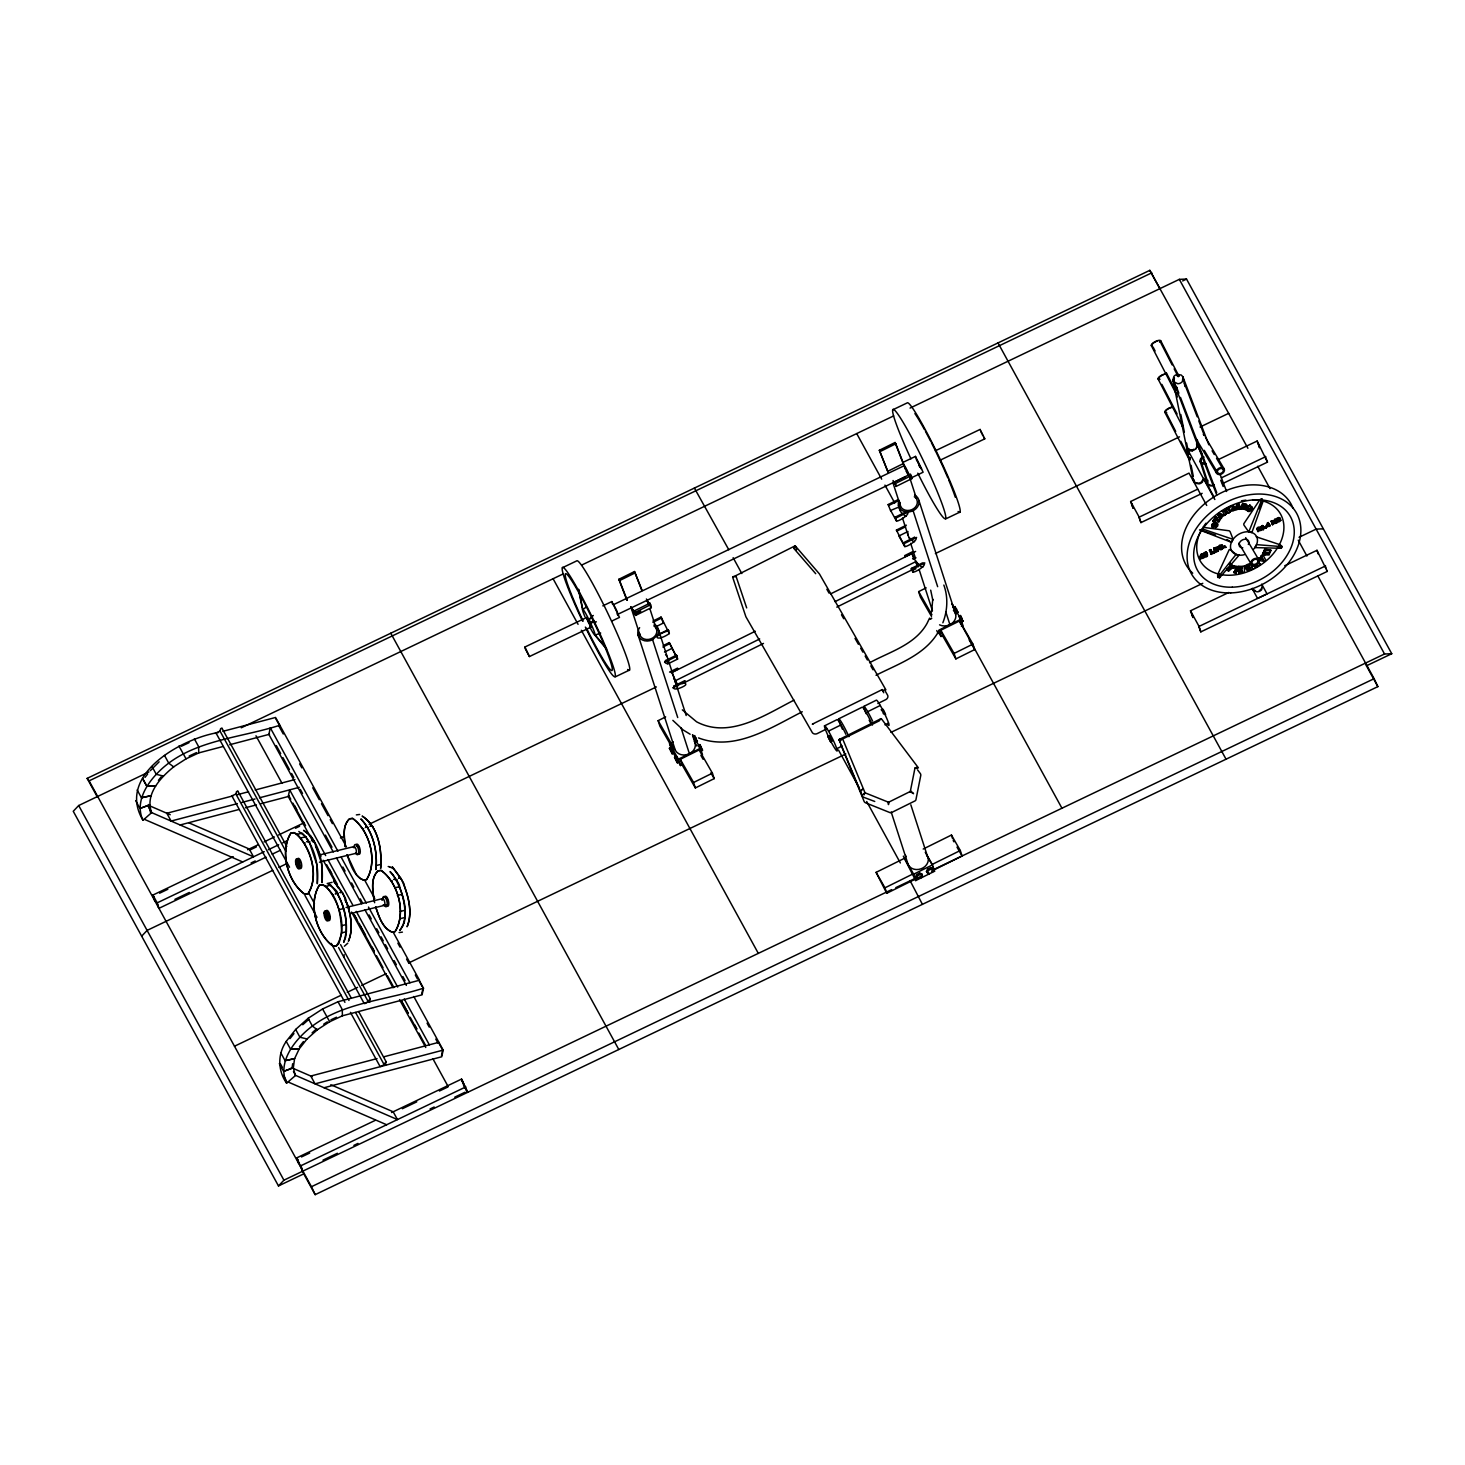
<?xml version="1.0" encoding="UTF-8"?>
<svg xmlns="http://www.w3.org/2000/svg" width="1465" height="1465" viewBox="0 0 1465 1465"><rect width="100%" height="100%" fill="white"/><g stroke="black" fill="none" stroke-linecap="round" stroke-linejoin="round"><path stroke-width="1.5" d="M1203.589 478.396L1202.545 481.875A5.146 4.322 -17.9 0 1 1199.084 483.871L1195.22 483.23L1193.224 480.319L1172.879 379.856L1173.923 376.395A5.146 4.322 -17.9 0 1 1177.384 374.399L1181.248 375.04L1182.896 376.816L1208.808 444.774M1193.224 480.319L1193.224 479.11M1196.868 445.159L1196.557 447.832M1196.923 446.642L1196.923 445.452M589.736 625.024L590.981 626.983L586.549 617.552L524.818 647.054L525.276 648.739L529.414 656.558L590.963 627.13M529.414 656.558L524.983 647.109M586.549 617.552L587.447 620.281M612.26 620.83L619.494 617.388L611.857 601.547L612.608 604.367M617.516 613.78L617.516 612.535M902.825 462.446L910.461 478.268L923.115 472.224L915.479 456.402L902.825 462.446L905.169 468.983M907.531 473.103C912.31 479.824 900.92 457.812 905.755 469.532M915.479 456.402L915.735 457.812M939.962 460.285L984.846 438.822L980.415 430.179M899.107 501.469L899.125 500.371L888.724 505.517L888.175 504.546L898.118 499.62M222.094 728.453L220.666 728.563L220.025 731.09L285.895 851.348M237.953 791.393L236.543 791.521L235.902 794.03L348.981 1000.485M1217.763 550.162L1216.042 550.346L1218.367 551.005L1215.474 552.378L1213.679 548.221L1217.635 546.83L1218.367 551.005M883.194 691.572C880.795 686.059 883.633 692.451 883.706 692.744M1238.474 570.91L1242.265 571.149L1238.474 570.91L1238.877 572.907L1244.316 572.064L1244.884 566.296L1238.804 566.369L1239.152 568.585L1242.76 568.017L1239.445 569.555L1238.969 568.75L1242.576 569.006M1242.265 571.149L1239.353 570.819L1238.969 568.75M1238.877 572.907L1238.969 571.716M1239.353 570.819L1239.445 569.555M1241.771 570.325L1238.877 570.013M1247.411 566.222L1249.608 565.893L1248.18 567.688M1221.755 547.306L1218.898 548.295L1219.393 549.119A1.941 1.428 -31 0 0 1221.682 549.448L1223.513 547.69L1221.975 545.914A7.838 5.768 -31 0 1 1220.437 546.39L1222.359 545.181L1220.931 547.232A7.838 5.768 -31 0 0 1222.359 546.756L1223.44 547.159M1279.494 520.203C1276.436 524.177 1276.546 515.076 1279.494 520.203L1278.029 519.361L1279.952 518.427L1278.231 519.892M1206.061 555.162L1206.446 556.077L1204.944 554.374M1205.329 555.473L1203.974 555.894C1204.395 557.762 1206.537 557.176 1207.416 556.096C1208.332 551.078 1203.772 557.579 1206.281 551.737L1203.552 553.038L1204.212 555.784L1206.556 555.162M1239.152 568.585L1238.804 566.369M1257.922 529.671A2.307 1.703 -31 0 0 1257.611 531.099L1261.09 530.367L1257.904 528.023M1262.39 526.136L1263.251 528.609L1261.823 528.114L1262.922 527.675L1262.39 526.136L1260.321 527.125L1262.574 525.459L1263.691 527.748L1260.816 528.407M1264.716 552.323L1266.822 552.14L1266.163 553.514L1265.156 553.532L1265.229 551.188M173.914 766.689C160.692 777.384 144.705 794.195 151.646 812.617L142.966 820.29C115.845 774.875 181.66 738.415 218.505 732.482M142.966 820.29C135.293 803.754 144.962 786.375 156.279 774.326C188.069 740.008 238.026 738.745 279.833 725.267M330.815 1084.723L393.169 1111.789L397.454 1119.59L295.6 1075.402L286.609 1083.184C277.672 1070.75 277.489 1053.939 286.279 1041.34M286.609 1083.184C278.936 1066.667 288.605 1049.288 299.94 1037.238C331.731 1002.921 381.687 1001.639 423.495 988.179L419.21 980.378M292.158 1067.417L292.652 1063.718M341.638 932.894L339.001 943.332L336.492 945.859L333.397 946.317C316.11 934.176 307.943 903.282 319.37 885.135L322.465 884.677C338.25 894.071 341.199 915.973 341.638 932.894L346.381 931.74C346.802 918.756 343.689 905.718 337.774 894.181C339.074 890.097 321.513 880.099 330.687 885.171C344.147 899.803 350.263 923.335 343.689 942.325M345.502 937.765L346.381 931.74M375.882 869.478C377.915 851.898 373.081 831.589 360.884 818.953C373.392 832.028 377.824 851.916 375.882 869.551M380.625 868.324C382.109 850.194 378.538 826.571 362.148 816.078C378.538 826.626 382.164 850.231 380.625 868.397M374.637 902.715C372.897 892.478 369.821 878.945 378.043 870.814L381.156 870.43C398.315 882.699 406.501 913.464 395.074 931.612L391.979 932.07C382.182 927.876 378.941 916.211 375.681 907M404.084 923.518C406.501 911.138 403.772 898.356 399.505 886.691C400.586 882.736 383.299 864.35 392.986 874.678C402.399 890.281 411.354 914.215 399.817 930.458L403.498 924.983M842.155 738.854L839.756 738.763L839.262 740.301L862.427 796.136A3.882 3.26 -17.9 0 0 863.782 797.326L874.752 801.465M1243.986 508.172L1243.529 506.908L1244.133 509.326L1245.781 509.564A4.523 3.333 -31 0 0 1245.451 507.403L1245.012 506.652A2.051 1.52 -31 0 0 1246.587 505.553L1246.312 504.088L1242.686 503.502L1240.947 509.051L1242.613 509.252L1242.888 506.579M931.612 611.876L932.747 599.258L932.802 600.229L930.696 590.157M1242.082 568.2L1242.265 567.193M1259.259 529.03L1259.277 528.92A2.674 1.959 -31 0 1 1259.625 528.444L1259.094 527.07A2.527 1.85 -31 0 0 1257.153 527.876L1257.355 529.836L1259.277 528.828M914.966 768.1L910.186 792.089A3.974 1.868 17.5 0 1 913.556 793.7L910.937 791.155L888.01 802.527L888.486 804.578A3.974 1.392 -72.6 0 1 889.108 802.472L865.009 792.785L842.686 738.964L879.366 720.798M1257.355 529.836L1257.684 528.297M343.744 956.938L344.202 954.722M364.822 1003.617L368.246 1001.675L370.004 998.654L369.601 1002.353M380.699 1066.557L384.123 1064.616L385.881 1061.612L385.478 1065.311M421.828 993.618L423.019 988.069M423.495 988.179L422.085 994.827L342.389 1015.794L329.698 1021.746L317.301 1029.767L312.411 1026.123L308.144 1018.322L322.593 1008.964L338.012 1001.749L419.503 980.231L393.316 932.436M441.514 1055.551L442.686 1050.02L439.115 1043.52M413.789 996.493L443.163 1050.112L441.752 1056.759L324.058 1087.744M1212.727 525.221L1213.954 525.239L1213.954 523.847L1212.141 523.994A2.491 1.85 -31 0 0 1211.701 525.276A4.45 3.278 -31 0 0 1212.324 526.942L1214.87 526.997A4.633 3.406 -31 0 0 1215.675 525.184C1217.342 525.752 1216.005 524.818 1215.254 524.36M667.765 663.938L677.581 659.085L677.031 656.137L676.482 655.166L665.769 660.459C662.29 662.29 669.194 665.788 668.26 661.924M915.973 557.835L912.567 558.824M901.909 513.116A10.548 8.845 -17.9 0 1 899.492 506.78L890.647 510.461L896.47 521.027C898.649 521.76 913.025 512.658 906.066 511.816L895.371 517.108L895.811 519.471M906.359 525.166L896.415 530.092L904.729 546.555C906.908 547.287 921.265 538.186 914.325 537.344L903.612 542.654L904.052 544.998L898.887 535.989L907.934 531.502M910.992 568.658L912.97 572.082C915.149 572.815 929.524 563.714 922.565 562.871L911.871 568.182L912.31 570.544L915.991 568.713M839.262 739.587L839.225 740.1A3.956 2.161 -17.8 0 1 839.72 738.983L839.885 738.781M1219.539 577.814L1239.189 555.07L1236.112 554.374L1230.508 549.869A2.069 1.428 84.5 0 0 1229.208 549.65L1218.074 573.731A4.468 3.058 84.5 0 0 1217.8 577.338L1219.558 577.741A4.468 1.483 -63.4 0 1 1220.73 575.086M879.549 720.341L880.85 718.949M942.856 622.79C947.525 610.832 948.295 597.189 943.845 585.066M1215.309 525.386L1215.767 527.528L1217.488 526.338A4.487 3.296 -31 0 0 1217.854 524.781A2.802 2.069 -31 0 0 1217.122 523.426L1215.492 523.518A2.143 1.575 -31 0 0 1214.375 524.8L1213.331 526.393L1213.954 523.847M1263.123 501.231L1251.842 532.619L1248.766 531.923L1244.225 525.514A2.069 1.593 -82.6 0 1 1243.803 523.774L1259.46 500.334A4.468 3.424 -82.6 0 1 1261.438 498.851M1174.344 377.933L1174.143 381.632M1199.505 529.909L1231.479 542.343L1233.145 539.395L1230.307 532.18A2.069 1.373 36.6 0 0 1229.135 530.788L1203.021 527.308M343.744 942.178L344.916 939.23M348.487 941.024C354.677 925.477 349.384 907.714 342.645 893.192A2.692 1.428 -28.5 0 0 342.499 892.716M793.829 547.764L795.349 546.006L819.448 573.95L885.922 689.887M839.482 739.239L839.244 740.21M841.075 745.172L864.112 801.428A3.882 3.26 -17.9 0 0 865.559 802.802L889.988 812.617A2.088 1.758 -17.9 0 0 891.581 812.526L914.966 800.934A2.088 1.758 -17.9 0 0 915.9 799.89L920.771 775.443A3.882 3.26 -17.9 0 0 920.35 773.575L917.621 769.949M1248.766 531.923L1262.152 498.741M348.432 941.171C354.127 927.931 350.117 912.787 345.667 899.766C347.26 897.001 320.066 863.599 342.645 893.192M1256.183 536.794L1279.256 544.467L1278.634 546.006A46.514 34.263 -31 0 0 1263.068 500.975M1240.947 509.051L1238.822 503.978L1237.009 504.381L1234.72 509.307L1236.826 509.692L1236.716 508.19L1238.511 507.916L1239.134 509.344L1240.947 509.051L1242.686 503.502M1237.174 507.11L1237.888 505.443L1238.712 507.696L1237.174 507.11L1238.712 507.696M1236.826 509.692L1236.716 508.19M1237.614 507.861L1238.346 506.194M1202.637 480.007L1201.52 481.82A4.285 3.589 -17.9 0 1 1198.462 483.194L1196.282 482.846M1259.058 508.74L1261.658 502.953M921.76 873.891L921.43 877.535L921.76 873.891L919.672 873.085L916.541 874.642L915.479 877.004L918.299 879.092L917.566 877.81M916.211 878.286L917.273 875.942L920.423 874.385L922.492 875.191M926.466 871.565L929.286 873.653L926.466 871.565L927.528 869.203L930.66 867.646L933.48 869.734L932.418 872.096L931.685 870.814M927.198 872.847L928.261 870.503L931.392 868.946L933.48 869.734M1263.05 552.891L1264.753 549.21L1270.668 549.961L1269.148 554.96L1266.328 554.631A1.886 1.392 -31 0 1 1263.544 553.715L1263.05 552.891A1.886 1.392 -31 0 0 1264.844 554.539M1263.544 553.715L1264.753 549.21M1269.038 553.514L1270.668 549.961M1282.186 546.646L1281.252 548.295L1254.809 547.599L1256.476 544.65L1282.186 546.646A4.468 2.491 46.9 0 0 1279.256 544.467M1235.16 510.04L1237.449 505.132L1239.262 504.711M1268.067 524.543L1266.987 525.184L1267.628 523.829L1268.745 526.027L1266.767 526.979L1267.372 522.877L1269.313 525.001M1268.617 523.188L1266.09 525.587M905.553 512.933L906.066 511.816M913.794 538.461L914.325 537.344M1201.758 555.968L1200.934 557.707L1202.197 557.103L1201.263 555.143L1201.703 556.279M929.597 618.102L927.015 623.467C915.094 644.875 889.64 651.815 869.569 662.729M1200.366 558.898L1199.542 557.194L1201.007 554.191L1202.49 554.521L1200.366 558.898L1203.809 557.982L1203.278 555.565M1236.057 573.053L1238.365 566.589L1233.548 565.801L1232.834 567.211L1236.295 568.53L1234.171 572.76L1236.057 573.053L1238.365 566.589M1233.329 568.017L1233.548 565.801M1234.171 572.76L1235.819 567.706L1236.295 568.53M1274.349 521.943L1274.99 519.288L1274.349 521.943L1276.857 522.804L1275.466 523.463L1273.451 522.071L1272.627 524.745L1271.089 521.174L1272.206 520.643L1273.012 522.364L1275.429 520.002M1243.364 505.663L1244.719 504.894L1243.364 505.663L1245.342 506.157L1243.858 504.766M1273.891 522.785L1272.206 524.031M639.619 627.643A10.548 8.845 -17.9 0 0 640.223 638.52A10.548 8.845 -17.9 0 0 652.603 639.747L657.529 634.931L668.223 629.639L669.34 633.558C656.595 642.457 649.984 636.341 668.791 630.609M674.028 686.005C670.732 692.322 684.448 687.048 685.821 684.613L684.723 680.694L674.028 686.005L674.834 686.444M1261.566 588.216L1261.035 589.131A4.285 3.608 -17.9 0 1 1259.314 590.523M1217.177 549.54L1216.884 548.569L1215.547 549.521L1217.488 550.529M1274.99 519.288L1272.591 521.65L1272.206 520.643M1255.945 564.703L1257.886 564.849L1256.347 564.41M1195.88 448.913L1196.502 447.539M1246.312 567.706A2.197 1.612 -31 0 0 1246.807 567.706L1247.429 570.746L1252.63 569.098L1250.927 563.128L1247.026 564.629A2.784 2.051 -31 0 0 1245.378 565.911L1245.14 566.79M1251.421 563.952L1247.521 565.453A2.784 2.051 -31 0 0 1245.854 566.735L1245.726 567.871A2.197 1.612 -31 0 0 1247.301 568.53M938.882 630.957C925.843 654.654 898.613 663.718 876.015 675.237M1249.608 565.893L1247.905 566.589L1248.711 567.376M1214.412 522.236L1212.727 521.064L1215.62 516.797L1217.305 517.969L1216.444 519.233L1219.814 520.368L1218.807 521.851L1214.979 519.983L1214.412 522.236L1215.437 520.734M1213.167 521.815L1215.62 516.797M1216.444 519.233L1216.866 517.218M1215.987 518.5L1219.374 519.617L1218.807 521.851M1203.314 526.887L1205.988 523.188M669.395 748.322L671.19 747.242L673.699 752.973L672.124 753.761L669.395 748.322L671.19 747.242M672.124 753.761L673.918 752.68M674.559 757.332L676.372 756.27L678.863 762.001L677.288 762.771L675.823 760.207L674.559 757.332L676.372 756.27M677.288 762.771L679.082 761.708M697.23 741.327L694.74 735.577L693.165 736.364L695.893 741.803L697.468 741.034M702.394 750.336L699.904 744.605L702.394 750.336L700.838 751.106M881.985 689.704L812.306 724.168L813.441 723.692M955.015 606.821L957.744 612.26L955.015 606.821L953.44 607.609M938.04 633.429L939.596 632.66L938.04 633.429L936.776 630.573M962.908 621.288L960.417 615.556L962.908 621.288L961.351 622.057M1216.481 548.185L1215.309 548.771M144.98 777.421L147.635 774.051M150.291 770.682L159.117 761.837M158.421 780.369L161.095 776.963M308.144 1018.322L295.674 1029.437L286.224 1041.377L290.564 1049.16L299.116 1049.013L307.046 1038.96L317.575 1029.584M289.96 1038.648L293.952 1033.594M299.373 1046.688L303.42 1041.578M1217.818 577.411L1236.112 554.374M1218.074 549.979L1217.635 547.892M794.964 545.914L732.665 577.247L745.886 616.747L812.361 732.683A3.956 3.315 -17.9 0 0 816.976 733.709L827.066 728.709M148.954 771.927L78.689 805.53L73.25 811.28L278.478 1185.936L303.768 1173.85L296.846 1157.826L375.095 1120.432M141.666 936.172L147.104 930.403L272.746 870.338M278.478 1185.936L283.917 1180.186L891.672 889.621M1257.245 559.374L1258.783 557.762L1260.285 558.806L1262.519 554.063L1265.595 559.813L1264.057 561.406L1257.739 560.179A3.241 2.344 -30.7 0 0 1252.575 560.912A3.241 2.344 -30.7 0 0 1254.571 564.428A3.241 2.344 -30.7 0 0 1257.757 560.234L1260.285 558.806M1222.543 516.339L1220.253 519.452L1217.8 514.691L1219.1 513.336L1224.667 515.314L1220.693 516.87L1219.484 514.691M1220.253 519.452L1218.257 515.424L1219.558 514.087L1224.667 515.314M1261.127 558.33L1262.043 557.378L1261.621 559.136L1261.127 558.33L1263.416 559.777L1261.621 559.136M1259.79 557.982L1261.457 556.26M1261.457 556.462L1262.995 554.869M1219.814 518.72L1221.023 517.493M1217.964 548.899L1217.763 547.525L1213.679 548.221M347.809 943.167L344.385 946.225M880.465 718.875L880.721 718.656A3.956 2.014 -41.5 0 1 881.619 719.059L918.445 767.898M1221.554 547.599L1221.682 549.448M1222.048 548.423L1221.554 547.892A2.362 1.74 -31 0 1 1219.265 548.02L1218.514 546.573A2.069 1.52 -31 0 1 1220.162 544.998L1222.359 545.181M1222.103 515.607L1224.227 514.563M861.585 789.983L863.343 788.811L861.585 789.983A3.956 2.143 -22.5 0 0 860.669 791.906M1246.807 567.706L1246.239 569.427L1248.674 570.599M596.383 621.838L590.468 622.845L588.857 619.494L593.307 615.465M1206.537 555.62L1206.537 553.239M302.761 1024.749L308.914 1019.274M312.1 1032.843L316.568 1028.851M1204.468 556.718L1204.816 555.29M1245.012 506.652A4.523 3.333 -31 0 1 1245.323 508.831L1247.832 511.212A2.106 1.538 -31 0 0 1249.883 511.248A3.809 2.802 -31 0 0 1252.355 508.923A2.252 1.666 -31 0 0 1252.026 507.348L1249.883 505.059L1245.397 508.868L1247.393 510.461A2.106 1.538 -31 0 0 1249.444 510.516A3.809 2.802 -31 0 0 1251.293 509.106M1245.836 509.619L1249.883 505.059M1248.052 509.619C1255.194 505.755 1244.188 513.08 1250.378 507.476M1228.531 571.149L1228.036 570.343L1233.438 565.93L1233.933 566.754L1228.531 571.149L1226.828 569.207L1230.911 565.911L1227.322 570.013M1230.399 562.963L1229.538 564.886L1231.406 566.735M590.468 622.845L593.728 620.373M1262.262 528.828C1262.665 518.958 1266.364 536.52 1260.321 527.125M1205.201 554.612L1205.109 553.477M1277.974 519.489C1276.564 522.675 1280.172 517.108 1278.652 520.606M841.936 739.459L841.899 739.385A3.956 2.143 -22.5 0 0 839.994 742.059M578.51 589.571L582.594 609.715L586.055 607.188M223.083 746.491L198.746 752.9L186.055 758.833L173.639 766.854L168.768 763.21L164.483 755.409M323.728 1024.163L327.318 1021.837M1206.446 556.077L1205.915 556.004M1268.379 554.393L1266.108 554.429M1224.923 515.295L1225.967 513.629L1224.923 515.295L1222.121 510.845L1227.176 511.541L1225.564 508.849L1227.542 508.703L1225.564 508.849M1254.425 564.904A1.959 1.447 -31 0 0 1256.402 566.9L1260.303 564.538L1259.808 563.714M1224.777 511.725L1228.201 513.263L1229.721 512.347L1227.084 507.952M1219.265 548.02L1219.026 547.416A2.069 1.52 -31 0 1 1220.656 545.841L1221.572 546.628M1231.882 510.333C1232.981 503.539 1232.083 514.197 1232.816 507.714M588.857 619.494L592.354 617.516M1278.652 518.61L1279.787 517.969L1280.392 519.141L1278.451 520.075M626.782 599.954L618.834 579.298L634.528 571.533L642.164 590.578M879.348 450.268L895.042 442.503L895.774 443.785L903.447 463.526L887.753 471.309L888.046 472.206L879.348 450.268L887.753 471.309M627.24 600.339L619.567 580.598L635.261 572.815M880.08 451.568L895.774 443.785M640.791 611.216L634.913 614.128L634.198 610.923L649.892 603.159L651.339 607.645L635.645 615.41L630.701 606.766M894.712 481.893L910.406 474.111L911.285 475.631L911.871 478.616L896.177 486.38L894.712 481.893L896.177 486.38M635.645 615.41L635.059 612.443L650.753 604.66M895.591 483.413L911.285 475.631M736.181 576.697L746.674 607.902M793.664 548.221L815.712 573.694M653.06 621.014L661.026 617.076L669.34 633.558M652.914 622.332L661.576 618.047M656.265 626.562L663.499 622.973M896.47 521.027L895.921 518.079L908.373 511.908M663.297 645.571L669.267 642.604L676.922 657.529L676.482 655.166M662.894 647.017L669.835 643.575M905.645 526.759L896.965 531.044L896.415 530.092M664.506 652.09L671.739 648.501M664.579 662.308L677.031 656.137M904.729 546.555L904.18 543.607L916.632 537.435M669.56 672.087L677.526 668.132L678.075 669.102L671.135 672.545M912.622 551.682L904.674 555.62L905.224 556.59L915.625 551.426M755.262 631.232L671.794 672.582L678.002 685.785L673.57 678.057M830.582 593.911L912.017 553.587L918.207 566.79L915.991 562.908M676.226 680.309L759.694 638.96M835.013 601.657L916.449 561.315M672.82 687.836L685.272 681.665M912.97 572.082L912.42 569.134L924.873 562.981M682.067 683.77L763.503 643.428M836.79 607.114L914.142 568.805M672.087 747.37L659.891 726.127L658.133 720.652L665.659 716.916M931.484 616.399L920.405 597.061L918.647 591.604L926.173 587.868M682.067 764.767L695.362 787.95L714.188 778.629L712.411 773.154L699.116 749.97L680.291 759.291L682.067 764.767L680.493 765.536L671.629 750.08L669.56 743.707L673.222 741.894M930.129 618.962L931.703 618.193M955.253 606.528L953.678 607.316L956.407 612.755L957.964 611.985M929.909 619.256L931.484 618.486M669.615 748.029L671.098 750.593L672.673 749.824M694.648 738.946L696.205 738.159M955.162 609.88L956.718 609.11M670.64 751.179L672.215 750.41L673.699 752.973M699.904 744.605L698.329 745.374L701.057 750.831L702.632 750.043M960.417 615.556L958.843 616.326L961.571 621.764L963.146 620.995M794.048 700.142C765.334 714.682 729.826 739.349 696.571 721.806L682.324 709.866M674.797 757.039L676.262 759.621L677.837 758.833M699.812 747.956L701.387 747.187M960.326 618.908L961.901 618.12M675.823 760.207L677.379 759.419L678.863 762.001M680.493 765.536L678.423 759.163L700.398 748.267L692.652 734.752M953.422 608.03L952.049 603.763L960.912 619.219L938.937 630.115L941.006 636.488L942.563 635.718L940.805 630.243L959.63 620.922L972.925 644.106L974.701 649.563L955.876 658.902L942.563 635.718M961.406 626.379L962.981 625.61L960.912 619.219M802.271 711.77C771.084 727.501 735.119 751.82 698.512 737.92M695.362 787.95L693.586 782.475L712.411 773.154M955.876 658.902L954.1 653.427L972.925 644.106M824.557 725.834L837.101 719.608A14.082 1.337 63.6 0 1 845.909 734.313M877.865 703.53L886.032 699.501A3.956 3.315 -17.9 0 0 887.698 695.362L884.311 689.466M828.494 731.108L841.056 724.882M867.719 711.679L880.282 705.452M839.756 739.221L880.776 718.784M836.753 748.707L842.137 746.051M884.952 724.827L888.541 723.051M920.643 876.491L886.746 893.284L876.107 872.353L904.363 858.362L915.717 880.593L934.56 871.254L932.491 864.881L925.257 852.245M923.188 849.041L951.444 835.05L960.308 850.506L962.066 855.981L933.828 869.972L934.56 871.254M886.746 893.284L884.97 887.827L913.226 873.818M960.308 850.506L932.051 864.496L926.503 854.827M915.717 880.593L913.666 874.202L932.491 864.881M97.514 797.29L87.149 778.373L1149.824 270.347L1247.905 448.272M87.149 778.373L89.109 780.845L1151.801 272.82M562.468 567.706L576.716 560.894A60.688 5.237 64.4 0 1 609.989 617.845A60.688 5.237 64.4 0 1 627.643 669.468M892.936 409.724L907.165 402.912A60.688 5.237 64.4 0 1 940.438 459.882A60.688 5.237 64.4 0 1 958.092 511.486M241.267 727.794L563.366 573.822M581.825 564.996L893.65 415.913M910.058 408.076L1179.325 279.357L1186.522 279.064L1391.75 653.72L1366.442 665.806L1377.851 686.627L315.176 1194.653L303.768 1173.85M1182.64 280.932L1186.522 279.064M602.811 605.869L611.857 601.547M904.363 465.614L613.377 604.715L614.274 605.814M935.366 450.781L980.268 429.337M617.974 614.22L904.821 477.077M154.667 900.517L152.909 895.06L233.21 856.659M247.622 849.773L257.913 844.847M264.103 841.899L274.394 836.973M278.515 835.013L303.218 823.202M159.593 893.211L167.816 889.273M250.185 849.901L256.357 846.935M295.491 828.238L299.611 826.278M615.227 676.885L629.456 670.091M945.676 518.903L959.905 512.109M266.026 857.135L158.952 908.337L157.176 902.861L264.249 851.678M268.37 849.7L278.661 844.774M282.782 842.815L286.902 840.837M174.921 899.345L189.333 892.46M251.101 862.922L255.221 860.962M272.197 854.187L280.438 850.249M278.899 867.39L287.122 863.471M340.448 837.98L344.55 836.021M369.18 824.246L656.375 686.938M935.384 553.55L1179.508 436.845M1200.036 427.029L1228.75 413.313M1131.639 503.74L1133.104 508.3L1130.632 501.524L1188.994 473.103L1206.721 505.462M1218.807 459.369L1257.135 441.038L1267.463 462.134L1222.561 483.596M1202.161 493.339L1140.942 522.602L1139.184 517.145L1197.692 489.163M1221.297 477.883L1265.687 456.659M1211.628 552.085L1213.716 551.078L1214.558 552.781L1211.17 554.393L1209.394 550.217L1210.676 549.613L1212.123 552.909L1210.676 549.613M1211.17 550.437L1209.394 550.217M1204.212 555.784L1204.047 553.862L1206.775 552.561M1271.089 521.174L1273.012 522.364M1256.933 529.121L1258.179 529.433M1266.987 525.184L1267.976 524.708M1269.569 525.642C1268.031 522.199 1271.382 526.118 1268.946 526.558L1267.628 523.829M1224.026 546.262L1225.784 547.379L1224.026 546.262L1224.813 547.837M1264.625 526.832L1266.309 527.84L1264.625 526.832L1265.339 528.297M1268.397 525.422L1266.767 526.979M1219.393 549.119L1221.151 548.771A1.941 1.428 -31 0 1 1218.898 548.295M1214.558 552.781L1210.676 553.569L1211.17 554.393M1224.319 546.994L1225.491 546.628M1258.05 531.813A2.307 1.703 -31 0 1 1258.728 529.945L1260.834 529.726M1264.899 527.583L1266.016 527.089M1268.507 525.843L1269.77 526.173M1273.451 522.071L1276.857 522.804M234.492 1046.23L341.162 995.229M347.315 992.281L357.57 987.373M361.672 985.414L386.302 973.639M408.863 962.853L845.836 753.962M890.958 732.372L1202.783 583.308M1299.052 537.289L1316.138 529.121L1323.334 528.828M1191.503 613.011L1192.968 617.571L1190.496 610.795L1228.824 592.464M1284.713 565.746L1316.998 550.309L1327.308 571.405L1200.806 631.873L1198.626 626.013M1200.806 631.873L1199.048 626.416L1325.55 565.93M391.558 1112.558L461.567 1079.082L467.61 1092.359L463.343 1084.558M301.46 1156.965L309.701 1153.028M402.362 1108.73L416.774 1101.845M439.427 1091.022L447.667 1087.085M301.131 1165.627L465.852 1086.883M322.978 1160.152L337.389 1153.266M353.871 1145.392L357.973 1143.414M430.051 1108.968L434.171 1107.009M454.754 1097.157L465.046 1092.231M895.774 887.662L916.284 877.865M934.743 869.038L1384.535 653.994L1391.75 653.72M89.109 780.845L311.441 1186.723L1374.115 678.68L1377.851 686.627M1204.688 553.788L1206.519 552.36L1207.014 553.184M181.44 746.234L189.022 742.682M189.15 756.05L196.53 752.589M330.962 1019.805L336.492 1017.223M1233.017 510.04A2.106 1.538 -31 0 0 1234.446 508.373A3.809 2.802 -31 0 0 1233.567 505.956A2.252 1.666 -31 0 0 1231.662 505.956L1228.86 507.073L1229.959 511.395L1233.475 510.791A2.106 1.538 -31 0 0 1234.885 509.124M733.068 576.587L735.705 576.569M1250.103 567.834L1248.656 569.116L1250.323 568.695L1249.828 567.889M1228.86 507.073L1232.102 506.707A2.252 1.666 -31 0 1 1233.988 506.744A3.809 2.802 -31 0 1 1234.83 509.124M139.962 808.479L149.668 804.853L139.944 808.46L135.659 800.659M279.321 1063.572L283.606 1071.391L293.33 1067.765L294.575 1058.664L299.153 1049.013L290.564 1049.16M283.587 1071.373L293.33 1067.765L295.307 1075.53M1213.807 523.884L1212.581 524.726A2.491 1.85 -31 0 0 1212.141 526.027A4.45 3.278 -31 0 0 1212.782 527.693M1221.077 545.621L1222.744 545.877M606.656 649.142L594.882 635.169L600.687 633.045M1203.717 554.96L1204.889 554.649M1213.368 523.133L1213.514 524.488M220.025 731.09L215.978 732.94L289.539 867.225M222.881 731.328L275.566 717.465L346.399 846.77M215.007 733.452L216.088 733.031M229.73 744.733L269.578 734.24M235.902 794.03L231.855 795.88L344.934 1002.335M233.1 795.825L166.827 813.258L171.112 821.059L237.367 803.626M237.513 794.653L248.556 791.741M255.185 790.001L294.941 779.527M241.798 802.454L255.038 798.974M259.47 797.802L299.226 787.346M180.122 824.978L238.96 809.486M245.497 807.764L256.393 804.889M260.752 803.736L289.099 796.282M377.036 1058.591L310.781 1076.043L315.048 1083.844L443.163 1050.112M383.665 1056.851L438.877 1042.311M297.432 834.299C310.598 849.224 319.608 876.143 307.98 893.815L304.885 894.273C287.598 882.15 279.449 851.238 290.876 833.091L294.062 832.633C311.221 844.902 319.535 875.832 307.906 893.906L304.793 894.291C287.634 882.022 279.321 851.092 290.949 833.017L293.971 832.651L297.432 834.299L302.175 833.127C314.81 846.147 319.187 866.071 317.301 883.706L316.916 864.863L309.39 842.32A2.692 1.428 -28.5 0 0 309.243 841.844M301.039 837.925L305.782 836.771L309.39 842.32A2.692 1.428 -28.5 0 1 309.829 841.697M319.681 854.937L353.889 846.624M319.462 862.189L355.794 853.363M376.468 865.467L381.211 864.313M327.208 883.523L332.061 882.351M326.036 886.38C339.093 901.36 348.231 928.352 336.401 945.932L333.288 946.317C316.129 934.047 307.815 903.118 319.443 885.061L322.575 884.659L326.036 886.38L330.687 885.171M394.763 887.845L399.505 886.691M346.051 907.476L382.402 898.649M338.763 909.747L343.506 908.593M397.345 895.5L402.088 894.346M350.098 913.702L384.288 905.388M341.583 925.697L346.344 924.543M400.165 911.45L404.926 910.296M400.22 918.647L404.963 917.493M1234.72 509.307L1236.387 508.959M141.427 797.747L150.913 795.733L141.427 797.747L137.161 789.946M285.071 1060.66L294.575 1058.646L285.071 1060.66L280.804 1052.841M1239.298 567.175L1244.884 566.296M1215.309 526.777L1217.03 525.587A4.487 3.296 -31 0 0 1217.415 524.031A2.802 2.069 -31 0 0 1216.682 522.675L1215.053 522.785A2.143 1.575 -31 0 0 1214.1 523.701M1237.156 508.923L1239.134 509.344M1241.423 500.792L1245.946 500.151M356.361 814.888L359.676 814.467M399.084 932.546L402.417 932.125M1176.963 375.718L1179.252 375.681M1192.418 450.927L1189.726 450.799M388.188 866.511L389.562 866.786M1252.593 499.693L1261.09 500.481M1265.229 550.016L1271.144 550.785M1243.126 504.253L1246.77 504.839L1247.026 506.286A2.051 1.52 -31 0 1 1245.451 507.403M1243.693 508.593L1245.323 508.831M1233.677 571.936L1235.563 572.229M1234.043 566.607L1238.859 567.394M163.421 776.065L156.279 774.326L152.012 766.525M307.064 1038.96L299.94 1037.238L295.655 1029.419M1200.494 530L1215.492 535.091M1190.605 449.901L1188.628 449.059A4.651 3.901 -17.9 0 1 1187.474 447.448L1186.595 443.053M1262.812 526.851L1261.273 526.668M1216.06 517.548L1217.305 517.969M1212.727 521.064L1213.972 521.485M1202.49 528.938L1233.145 539.395M984.681 438.767L983.967 437.724M1273.927 521.229L1276.418 522.089M1219.942 515.442L1221.077 515.24M904.216 515.424L906.304 516.174M912.457 540.951L914.545 541.702M920.716 566.479L922.785 567.23M1281.179 548.276L1281.252 548.295A4.468 1.026 14.5 0 0 1277.59 547.416M1212.324 526.942L1214.43 526.265A4.633 3.406 -31 0 0 1215.016 525.202M1218.074 573.731L1219.503 574.262A46.514 34.263 -31 0 1 1201.978 528.755M149.467 805.732L170.251 814.741M188.948 822.854L249.233 849.004L253.5 856.805L151.646 812.617L148.441 806.776M144.156 819.228L242.714 861.969M291.315 1067.6L312.1 1076.61M288.111 1081.994L386.65 1124.754M389.305 866.657L393.206 868.58M298.805 831.479L305.892 836.881M665.769 660.459L667.692 662.088M690.143 734.221L683.075 729.918L672.856 720.359M1226.919 539.486L1231.479 542.343M1216.701 494.932L1173.502 381.596L1177.714 383.72A5.146 4.322 -17.9 0 0 1182.456 381.449L1182.914 376.835L1184.984 386.485M221.929 728.123L286.81 846.459M237.806 791.063L350.996 997.592M1187.584 449.499L1188.554 450.268M1226.828 569.207L1228.036 570.343M1230.893 563.787L1233.933 566.754M881.179 709.646L882.04 710.928M595.101 634.876L605.356 647.164M1203.974 555.894L1205.255 556.041M998.013 342.92L1226.04 759.2M694.392 488.065L728.801 549.76M390.77 633.228L618.798 1049.508M1279.732 517.896L1278.762 517.548A3.022 2.216 -31 0 0 1276.033 519.288A1.959 1.447 -31 0 0 1276.821 521.32A2.985 2.197 -31 0 0 1280.41 519.599L1280.831 520.313A2.985 2.197 -31 0 1 1277.242 522.034A1.959 1.447 -31 0 1 1276.473 520.002A3.022 2.216 -31 0 1 1279.183 518.262L1280.831 520.313M1177.036 388.152L1173.355 381.193M1172.879 379.856L1174.161 382.328M1186.98 448.656L1192.345 450.616A5.146 4.322 -17.9 0 0 1195.825 448.62M795.349 546.006L796.612 549.796M401.227 878.963C378.648 849.352 405.842 882.754 404.267 885.538C408.698 898.503 412.672 913.574 407.087 926.777C413.258 911.248 407.966 893.467 401.227 878.963A2.692 1.428 -28.5 0 0 401.08 878.487M347.095 854.718C350.336 864.02 353.596 875.704 363.375 880.044L366.488 879.659C378.116 861.585 369.803 830.655 352.644 818.386L349.531 818.788C341.913 825.766 344.403 837.779 345.337 846.917C344.422 837.779 341.968 825.912 349.457 818.862L352.552 818.404C369.821 830.527 377.988 861.438 366.561 879.586L363.466 880.026L360.005 878.396L356.398 874.752L347.168 854.974M375.589 906.762C378.849 916.065 382.09 927.73 391.869 932.088L394.982 931.685C406.611 913.629 398.334 882.553 381.047 870.43L377.952 870.888C370.48 877.938 372.916 889.823 373.831 898.961M314.133 841.166L310.653 835.728L303.566 830.325C319.938 840.855 323.545 864.423 322.044 882.553L321.659 863.709L314.133 841.166A2.692 1.428 -28.5 0 0 313.986 840.69M920.698 467.976L921.595 469.056L917.163 460.413M1225.216 512.475L1226.425 514.361M1257.574 560.124L1260.303 564.538M1273.048 522.822L1273.726 524.232M1260.962 555.656L1261.951 557.066M1229.721 512.347L1228.201 513.263M1227.176 511.541L1224.062 510.717M1252.63 569.098L1250.927 563.128M1220.217 516.028L1221.48 518.225M1249.865 566.863L1249.132 565.069M1222.341 549.155L1223 546.5M1216.243 547.745L1217.195 549.796M1215.108 548.276L1215.803 549.613M1215.547 549.521L1216.335 551.078M831.442 740.228C834.409 744.733 828.75 732.555 829.575 736.382M1205.512 437.522L1224.319 469.166A4.395 3.168 -30.7 0 1 1219.374 474.587A4.395 3.168 -30.7 0 1 1217.397 469.423A4.395 3.168 -30.7 0 1 1224.319 469.166M1212.104 450.817L1214.302 454.553M1216.518 458.27L1223.165 469.441A3.241 2.344 -30.7 0 1 1219.96 473.635A3.241 2.344 -30.7 0 1 1217.964 470.119A3.241 2.344 -30.7 0 1 1223.165 469.441M1204.285 450.341L1217.562 472.682M1216.408 472.957L1196.502 439.445A4.395 3.168 -30.7 0 1 1196.337 438.603M1245.653 537.637L1258.911 559.96A4.395 3.168 -30.7 0 1 1253.967 565.38A4.395 3.168 -30.7 0 1 1252.007 560.216A4.395 3.168 -30.7 0 1 1258.911 559.96M1238.841 543.277L1251.018 563.75M911.871 478.616L910.827 476.4M893.027 480.502L895.133 484.182M969.152 639.912L974.701 649.563M895.371 517.108L895.921 518.079M903.612 542.654L904.18 543.607M911.871 568.182L912.42 569.134M918.647 591.604L931.941 614.787M940.805 630.243L954.1 653.427M938.79 632.624L941.006 636.488M826.846 589.26L829.098 593.179M841.496 614.806L843.748 618.724M855.011 638.374L858.398 644.27M860.651 648.208L862.903 652.126M865.156 656.064L867.408 660.001M870.796 665.879L873.048 669.816M953.202 840.507L953.935 841.807M956.993 847.118L962.066 855.981M930.66 867.646L931.392 868.946M927.528 869.203L928.261 870.503M919.672 873.085L920.423 874.385M905.462 855.322L906.194 856.622M916.541 874.642L917.273 875.942M903.319 856.164L913.666 874.202M876.107 872.353L884.97 887.827M646.395 598.984L651.339 607.645M677.581 659.085L669.267 642.604M618.834 579.298L619.567 580.598M634.198 610.923L635.059 612.443M631.452 607.7L634.62 613.212M694.685 742.242L696.9 746.106M703.108 759.291L700.893 755.427L702.468 754.658L700.398 748.267M710.855 772.824L714.188 778.629M658.133 720.652L674.761 749.641M680.291 759.291L693.586 782.475M669.56 743.707L678.423 759.163M617.15 614.018L618.029 615.556M186.055 758.833L178.931 746.051M329.698 1021.746L322.593 1008.964M1262.043 557.378L1263.416 559.777M1179.325 279.357L1384.535 653.994M1267.463 462.134L1265.266 456.274M1326.612 570.105L1327.308 571.405M1257.757 466.255L1270.008 488.632M1298.246 540.182L1306.927 556.041M1317.786 575.855L1374.115 678.68M1149.824 270.347L1160.188 289.264M1196.502 444.023L1201.996 454.022M1204.34 479.256L1214.155 497.203M1261.695 584.15L1267.042 593.893L1257.556 598.434L1252.209 588.674M1186.833 448.198L1214.851 499.528M1130.632 501.524L1139.184 517.145M1190.496 610.795L1199.048 626.416M1140.942 522.602L1138.763 516.742M856.714 433.567L881.692 479.165M884.952 485.116L894.73 502.953M962.047 625.848L1061.942 808.222M733.141 557.689L741.821 573.548M838.474 749.97L859.094 787.639M866.694 801.52L900.352 862.958M910.131 880.795L922.419 904.344M553.092 578.73L578.071 624.328M581.33 630.261L758.321 953.385M364.95 880.648L374.765 898.576M275.805 718.674L279.357 725.175M419.448 981.568L422.121 986.458M278.918 726.036L283.276 734.002M299.647 763.888L301.827 767.861M312.741 787.785L319.297 799.725M321.476 803.717L328.014 815.675M330.211 819.649L332.39 823.641M397.857 943.149L400.037 947.141M406.574 959.099L408.772 963.073M415.309 975.031L417.488 979.005M337.939 851.275L270.293 727.775L268.882 734.423L333.251 851.952M341.217 857.263L366.305 903.081M368.484 907.055L409.944 982.759M463.544 1084.741L467.115 1091.242L462.079 1080.181L463.05 1083.221M276.336 745.612L280.694 753.578M282.892 757.57L289.429 769.528M291.608 773.502L293.787 777.494M300.343 789.434L302.522 793.426M325.413 835.142L331.987 847.21M342.865 867.024L345.081 871.107M351.6 882.956L353.798 887.039M360.317 898.887L362.533 902.989M369.088 914.929L371.268 918.921M376.688 928.773L378.867 932.747M381.083 936.849L383.262 940.823M385.423 944.705L387.639 948.789M394.14 960.637L396.356 964.739M402.875 976.569L405.091 980.671M336.529 857.922L361.617 903.74M364.895 909.728L406.354 985.414M427.066 1023.156L429.245 1027.13M435.783 1039.088L437.98 1043.08M325.688 855.597L289.667 789.855L288.257 796.502L313.363 842.32M327.867 859.57L352.955 905.388M356.233 911.358L397.693 987.062M404.248 999.002L429.337 1044.82M294.63 805.695L296.809 809.687M303.365 821.627L305.544 825.619M329.552 869.441L331.731 873.433M354.64 915.259L356.819 919.233M359.017 923.225L365.554 935.183M372.11 947.123L374.289 951.115M401.557 1000.906L408.112 1012.864M414.65 1024.804L416.829 1028.796M255.99 735.778L282.049 783.354M288.568 795.239L290.748 799.212M292.908 803.168L303.768 823M326.567 864.625L337.426 884.439M353.724 914.178L358.064 922.108M360.225 926.063L374.344 951.847M376.523 955.803L383.043 967.706M387.383 975.635L393.902 987.52M401.502 1001.401L408.003 1013.286M410.182 1017.259L416.701 1029.144M418.862 1033.118L425.381 1045.003M432.981 1058.884L448.18 1086.627M315.543 846.294L321 856.256M323.179 860.248L338.452 888.138M345.007 900.078L349.366 908.044M351.545 912.036L393.005 987.721M399.56 999.679L425.747 1047.493M340.613 944.669L370.26 998.782M308.95 893.449L314.444 903.466M338.598 947.562L368.246 1001.675M304.903 895.298L316.989 917.346M331.255 943.387L364.199 1003.525M358.687 1011.619L386.119 1061.722M355.574 1012.498L384.123 1064.616M350.428 1012.352L380.058 1066.465M194.351 738.836L198.636 746.637L198.746 752.9M338.012 1001.749L342.279 1009.55L342.389 1015.794M293.458 1071.501L295.6 1075.402M280.474 1063.92L282.287 1067.179M283.423 1075.402L286.096 1080.273M152.909 895.06L157.176 902.861M78.689 805.53L283.917 1180.186M920.185 467.042L918.995 464.735M908.117 474.916L906.139 471.052M614.787 606.73L617.095 611.473M883.981 712.265C888.999 721.091 880.483 703.163 883.578 711.441M1160.701 340.741L1178.995 376.267M1160.958 343.195L1172.147 364.913M1174.179 368.85L1178.245 376.743M1153.065 347.004L1155.098 350.959M1166.268 372.659L1175.424 390.423M1151.289 345.539L1175.681 392.895M1161.855 384.379L1177.109 413.972M1158.064 378.941L1182.456 426.315M1165.536 411.665L1175.699 431.406M1180.79 441.276L1189.928 459.039M1164.785 412.159L1189.177 459.534M982.246 434.501L982.85 435.709M918.793 465.009L919.8 467.042M906.341 470.778L906.945 471.986M589.15 623.925L587.959 621.471M882.864 712.466L883.615 714.059M830.618 738.69L829.868 737.078M311.441 1186.723L315.176 1194.653M981.66 433.255L980.708 431.021M917.896 462.299L918.409 463.489M676.134 756.563L677.379 759.419M670.97 747.535L672.215 750.41M676.262 759.621L677.526 762.478M671.098 750.593L672.343 753.468M916.229 459.204L916.944 460.962M1238.822 503.978L1240.489 508.3L1238.511 507.916M1220.711 480.19L1223.183 486.526M888.175 504.546L890.573 510.717M661.026 617.076L663.425 623.248M1271.528 521.87L1272.627 524.745M1270.118 525.367L1269.349 525.459M1268.196 522.474L1268.891 524.287M1265.577 526.375L1266.309 527.84M1260.413 529.011L1261.09 530.367M1224.996 545.804L1225.784 547.379M1214.174 549.045L1215.474 552.378M1201.978 553.678L1203.296 556.627M895.042 442.503L903.008 463.141M634.528 571.533L641.688 590.12M1220.144 474.514L1226.608 491.489M1184.398 383.189L1197.198 416.774M1198.81 420.968L1204.395 435.673A4.395 3.168 -30.7 0 0 1203.296 434.427M1176.468 386.888L1178.867 393.206M1180.479 397.4L1216.737 492.57M1262.226 584.92L1261.75 589.534A5.146 4.322 -17.9 0 1 1257.007 591.805L1253.472 590.413L1252.319 588.344M1365.563 663.077L1366.442 665.806M1325.129 565.545L1326.118 568.585M1316.998 550.309L1318.17 553.971M1258.142 443.254L1259.625 447.814L1257.135 441.038M1203.827 457.428A3.516 2.948 -17.9 0 0 1200.952 461.109L1208.021 482.992M1200.11 461.31L1207.178 483.194M959.63 620.922L960.82 624.566M918.921 500.481L955.729 614.439M909.838 477.993L916.852 499.748A8.79 7.38 -17.9 0 1 913.611 508.703L911.596 509.765A8.79 7.38 -17.9 0 1 900.151 502.385M913.116 510.717L937.655 586.678M945.731 611.656L949.924 624.658M892.789 482.296L900.517 506.212M898.448 505.48L899.803 509.692M902.513 518.097L907.952 534.926M910.681 543.35L915.424 558.073M919.196 569.739L932.454 610.795M912.017 553.587L913.775 559.044M951.444 835.05L952.616 838.694M932.637 866.328L933.828 869.972M910.827 804.798L927.327 855.853A10.548 8.845 -17.9 0 1 921.082 868.8A10.548 8.845 -17.9 0 1 907.659 863.031L891.178 811.958M658.408 629.51L686.188 715.524M692.451 734.881L695.216 743.488M650.606 606.345L649.892 603.159M648.61 604.862L647.2 600.504A8.79 7.38 -17.9 0 1 647.677 602.371M650.02 609.202L656.338 628.778M652.603 639.747L677.727 717.539M681.005 727.702L689.411 753.724M640.004 635.242L630.866 606.986A8.79 7.38 -17.9 0 0 633.411 609.953M637.934 634.51L674.742 748.487A10.548 8.845 -17.9 0 0 688.147 754.255A10.548 8.845 -17.9 0 0 694.392 741.327M461.567 1079.082L462.757 1082.727M300.911 1165.444L302.394 1170.004M297.358 1158.943L298.823 1163.503M296.846 1157.826L298.622 1163.302M156.975 902.66L158.44 907.22M153.404 896.159L154.887 900.719M148.496 804.505L150.565 812.617M1237.888 505.443L1238.273 506.945M1229.3 507.824L1230.399 512.127M578.675 589.351L582.814 609.422M1176.377 392.602L1177.256 396.997M1180.808 414.54L1184.361 432.083M1187.987 449.938L1188.866 454.333M1191.1 465.321L1193.316 476.29M1173.904 381.999L1174.179 383.299M684.723 680.694L685.162 683.056M1215.749 526.136L1215.767 527.528M1277.498 547.91A46.514 34.263 -31 0 1 1221.535 574.665M1192.73 573.181A60.688 44.701 -31 0 1 1213.075 497.477A60.688 44.701 -31 0 1 1293.027 508.227M1244.334 554.722A14.394 10.603 -31 0 1 1230.856 543.863A14.394 10.603 -31 0 1 1250.414 532.07A14.394 10.603 -31 0 1 1253.765 549.027M1242.814 547.8A5.274 3.882 -31 0 1 1239.28 543.259A5.274 3.882 -31 0 1 1245.946 539.248A5.274 3.882 -31 0 1 1248.326 544.467M1259.314 530.458A2.674 1.959 -31 0 1 1260.047 529.158L1259.515 527.785A2.527 1.85 -31 0 0 1257.593 528.59M1220.858 547.159A2.362 1.74 -31 0 1 1218.752 547.196M1255.505 566.259A1.959 1.447 -31 0 1 1253.546 564.812M1251.568 506.615A2.252 1.666 -31 0 1 1251.861 508.172M1262.519 501.012A4.468 1.135 -73.8 0 1 1262.83 500.389M582.429 620.959A60.688 5.237 64.4 0 1 569.024 574.481A60.688 5.237 64.4 0 1 613.798 668.315A60.688 5.237 64.4 0 1 585.359 627.093M583.18 621.105A53.656 4.615 64.4 0 1 571.13 579.737A53.656 4.615 64.4 0 1 610.685 662.308A53.656 4.615 64.4 0 1 586.623 628.32M584.993 616.802A14.394 1.245 64.4 0 1 585.011 612.333A14.394 1.245 64.4 0 1 594.68 632.935A14.394 1.245 64.4 0 1 589.663 626.745M910.955 458.875A60.688 5.237 64.4 0 1 899.931 417.195A60.688 5.237 64.4 0 1 944.009 509.6A60.688 5.237 64.4 0 1 917.786 473.177M914.893 413.588A53.656 4.615 64.4 0 1 924.543 429.703M925.495 431.442A53.656 4.615 64.4 0 1 930.476 440.91M931.355 442.613A53.656 4.615 64.4 0 1 947.855 477.975M948.661 479.861A53.656 4.615 64.4 0 1 955.272 497.184M1211.097 485.226A3.516 2.948 -17.9 0 1 1208.772 484.347M1204.944 463.233A3.516 2.948 -17.9 0 1 1200.952 461.109M1193.902 449.242A4.285 3.589 -17.9 0 1 1191.723 449.938M1159.731 340.924A4.395 1.428 -27.2 0 1 1159.584 342.187M1152.259 345.337A4.395 1.428 -27.2 0 1 1153.321 343.158A4.395 1.428 -27.2 0 1 1157.68 340.942M1214.192 484.86A4.395 3.681 -17.9 0 1 1207.929 480.337M1206.171 463.581A4.395 3.681 -17.9 0 1 1200.238 461.768A4.395 3.681 -17.9 0 1 1203.681 456.695M1159.95 379.343A5.274 1.703 -27.2 0 1 1159.328 376.78A5.274 1.703 -27.2 0 1 1166.47 373.703M1176.029 393.206A5.274 1.703 -27.2 0 1 1175.663 392.419M1152.296 345.978A5.274 1.703 -27.2 0 1 1155.262 341.583A5.274 1.703 -27.2 0 1 1160.427 341.821M1190.166 459.973A5.274 1.703 -27.2 0 1 1190.038 457.739M1190.148 459.332A4.395 1.428 -27.2 0 1 1190.294 458.069M1165.902 410.713A4.395 1.428 -27.2 0 1 1172.751 407.398M1197.601 440.69A4.395 3.168 -30.7 0 1 1196.923 440.159M1159.511 378.904A4.395 1.428 -27.2 0 1 1159.438 377.201A4.395 1.428 -27.2 0 1 1163.466 374.692M1164.455 374.362A4.395 1.428 -27.2 0 1 1165.316 374.198M1166.689 412.562A5.274 1.703 -27.2 0 1 1166.048 409.999A5.274 1.703 -27.2 0 1 1173.209 406.922M1194.671 481.582A4.651 3.901 -17.9 0 1 1194.048 479.714M1254.974 590.487A4.633 3.882 -17.9 0 1 1254.132 589.882M1182.804 426.626A5.274 1.703 -27.2 0 1 1182.713 425.216M353.413 847.393A3.516 1.319 76.3 0 1 355.903 848.913A3.516 1.319 76.3 0 1 355.446 853.417M299.611 860.614A3.516 1.319 76.3 0 1 300.343 861.969M297.285 859.552A5.274 1.996 76.3 0 1 300.087 859.772A5.274 1.996 76.3 0 1 301.68 866.712A5.274 1.996 76.3 0 1 299.153 867.719M354.145 847.905A5.274 1.996 76.3 0 1 356.489 845.104A5.274 1.996 76.3 0 1 358.687 852.868A5.274 1.996 76.3 0 1 355.574 852.96M356.16 844.572A5.274 1.996 76.3 0 1 360.115 849.608A5.274 1.996 76.3 0 1 357.735 853.472M356.782 846.129A3.516 1.319 76.3 0 1 357.79 845.983M358.192 846.385A3.516 1.319 76.3 0 1 359.218 848.583M372.568 826.443A2.692 1.428 -28.5 0 1 372.733 826.919M368.411 827.45A2.692 1.428 -28.5 0 0 367.971 828.073A2.692 1.428 -28.5 0 0 367.825 827.597M363.228 829.227A2.692 1.428 -28.5 0 1 363.65 828.604M304.647 843.474A2.692 1.428 -28.5 0 1 305.068 842.851M381.816 900.096A3.516 1.319 76.3 0 1 383.519 899.18A3.516 1.319 76.3 0 1 384.874 903.96A3.516 1.319 76.3 0 1 383.171 904.857M327.318 912.072A3.516 1.319 76.3 0 1 328.49 913.263M328.838 913.995A3.516 1.319 76.3 0 1 328.874 918.866M325.798 911.596A5.274 1.996 76.3 0 1 328.783 912.127A5.274 1.996 76.3 0 1 330.065 919.397A5.274 1.996 76.3 0 1 327.08 918.848M382.658 899.931A5.274 1.996 76.3 0 1 385.002 897.148A5.274 1.996 76.3 0 1 387.181 904.894A5.274 1.996 76.3 0 1 384.086 905.004M384.379 897.349A5.274 1.996 76.3 0 1 388.317 900.297A5.274 1.996 76.3 0 1 386.852 906.121M386.247 905.517A5.274 1.996 76.3 0 1 385.661 904.619M385.899 897.825A3.516 1.319 76.3 0 1 387.071 899.016M387.419 899.766A3.516 1.319 76.3 0 1 387.456 904.619M396.905 879.494A2.692 1.428 -28.5 0 0 396.484 880.117A2.692 1.428 -28.5 0 0 396.337 879.641M391.723 881.271A2.692 1.428 -28.5 0 1 392.162 880.648M337.737 893.87A2.692 1.428 -28.5 0 1 337.884 894.346A2.692 1.428 -28.5 0 1 338.323 893.742M333.141 895.5A2.692 1.428 -28.5 0 1 333.581 894.895M654.104 624.108A10.548 8.845 -17.9 0 1 656.723 636.378M653.793 625.811A8.79 7.38 -17.9 0 1 653.097 637.733L651.083 638.795A8.79 7.38 -17.9 0 1 639.527 633.374M914.307 496.781A8.79 7.38 -17.9 0 1 915.826 498.1M953.44 610.429A10.548 8.845 -17.9 0 1 953.184 622.295A10.548 8.845 -17.9 0 1 939.559 624.841M914.618 495.078A10.548 8.845 -17.9 0 1 917.713 506.634A10.548 8.845 -17.9 0 1 904.326 511.523A10.548 8.845 -17.9 0 1 898.887 500.81M918.702 565.087A10.548 8.845 -17.9 0 1 917.236 563.238M918.409 564.172A10.548 8.845 -17.9 0 1 916.944 562.34M842.467 729.277A14.082 1.337 63.6 0 1 838.658 719.571M848.913 736.675A14.082 1.337 63.6 0 0 838.676 718.839L862.226 707.174A14.082 1.337 63.6 0 1 872.444 725.029M828.329 736.272A14.082 1.337 63.6 0 1 826.223 727.446A14.082 1.337 63.6 0 1 836.533 748.029A14.082 1.337 63.6 0 1 831.589 742.773M870.833 723.344A14.082 1.337 63.6 0 1 869.166 720.139M866.145 713.693A14.082 1.337 63.6 0 1 863.764 707.119M872.591 721.091A14.082 1.337 63.6 0 0 863.782 706.405L876.345 700.178A14.082 1.337 63.6 0 1 885.153 714.883A14.082 1.337 63.6 0 1 887.625 724.223M908.208 473.342A8.79 7.38 -17.9 0 1 908.08 475.301M657.291 629.144A10.548 8.845 -17.9 0 1 659.708 635.48M912.164 540.036A10.548 8.845 -17.9 0 1 907.732 532.308M910.443 539.559A10.548 8.845 -17.9 0 1 908.978 537.71M665.549 654.69A10.548 8.845 -17.9 0 1 667.014 656.521M675.255 682.049A10.548 8.845 -17.9 0 1 676.207 686.554M916.303 768.154L917.127 768.557A3.956 1.996 8.4 0 0 914.984 768.081L914.984 768.026A3.956 2.106 -34 0 1 916.87 767.422L916.303 768.154M827.707 736.034L830.856 742.316L827.707 736.034M297.468 863.306L298.054 864.698L297.505 863.141M325.963 915.332L326.548 916.742L325.963 915.332M1268.763 553.257L1267.536 553.587L1268.086 552.268L1268.763 553.257M864.185 794.36L864.112 794.817A3.956 1.593 -65.6 0 1 864.826 793.188L865.028 792.821A3.974 2.143 -27.8 0 0 863.929 793.554L863.068 794.415L864.185 794.36M297.615 860.596L296.406 861.237L296.644 864.478L298.054 867.079L299.263 866.438L297.615 860.596M326.127 912.64L324.919 913.281L325.138 916.522L326.567 919.123L327.775 918.482L326.127 912.64M307.101 841.588L306.808 841.679A2.71 1.685 -32.7 0 1 307.925 841.423L307.101 841.588M311.844 840.434L311.551 840.525A2.71 1.685 -32.7 0 1 312.668 840.269L311.844 840.434M365.682 827.34L365.389 827.45A2.71 1.685 -32.7 0 1 366.506 827.176L365.682 827.34M370.425 826.187L370.151 826.297A2.71 1.685 -32.7 0 1 371.249 826.022L370.425 826.187M335.595 893.613L335.32 893.723A2.71 1.685 -32.7 0 1 336.419 893.449L335.595 893.613M340.338 892.46L340.063 892.57A2.71 1.685 -32.7 0 1 341.162 892.295L340.338 892.46M394.177 879.385L393.902 879.476A2.71 1.685 -32.7 0 1 395.001 879.22L394.177 879.385M398.938 878.231L398.645 878.322A2.71 1.685 -32.7 0 1 399.762 878.048L398.938 878.231M155.455 786.119L146.848 786.284L142.563 778.483L146.903 786.247L155.51 786.119M1230.71 592.904A60.688 44.701 -31 0 0 1298.539 517.42A60.688 44.701 -31 0 0 1202.692 520.167A60.688 44.701 -31 0 0 1230.71 592.904M1232.248 587.19A53.656 39.518 -31 0 0 1292.203 520.441A53.656 39.518 -31 0 0 1207.471 522.877A53.656 39.518 -31 0 0 1232.248 587.19M296.315 861.914A3.516 1.319 76.3 0 0 298.439 867.262A3.516 1.319 76.3 0 0 298.75 862.354A3.516 1.319 76.3 0 0 296.315 861.914M295.564 860.944A5.274 1.996 76.3 0 0 298.75 868.983A5.274 1.996 76.3 0 0 299.208 861.603A5.274 1.996 76.3 0 0 295.564 860.944M324.827 913.94A3.516 1.319 76.3 0 0 326.951 919.306A3.516 1.319 76.3 0 0 327.263 914.398A3.516 1.319 76.3 0 0 324.827 913.94M324.058 912.988A5.274 1.996 76.3 0 0 327.263 921.009A5.274 1.996 76.3 0 0 327.721 913.647A5.274 1.996 76.3 0 0 324.058 912.988"/></g></svg>
